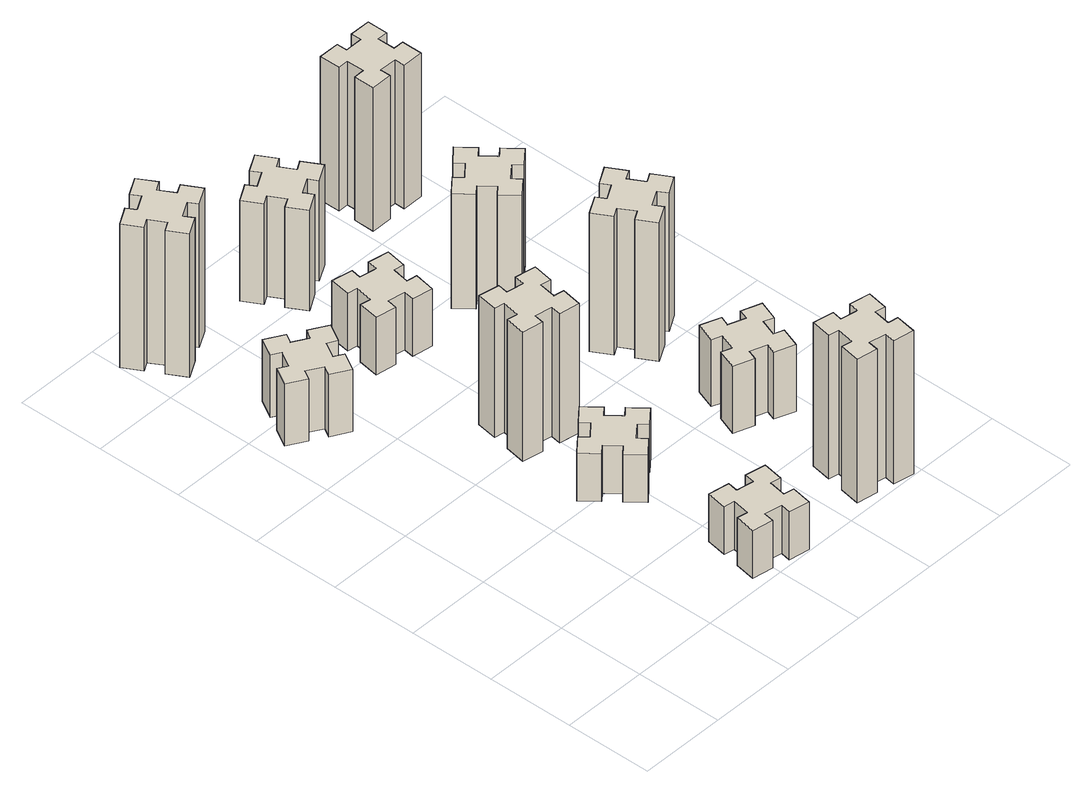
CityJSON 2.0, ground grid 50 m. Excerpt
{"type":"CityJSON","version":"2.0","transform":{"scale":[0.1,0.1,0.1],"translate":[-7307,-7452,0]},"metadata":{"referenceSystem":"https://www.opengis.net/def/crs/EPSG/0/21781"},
"CityObjects":{
"building1":{"type":"Building","attributes":{"class":"1000","function":"1000","usage":"1000","yearOfConstruction":2016,"roofType":"1000","measuredHeight":39,"storeysAboveGround":30,"storeysBelowGround":0},"geometry":[{"type":"Solid","lod":"1","boundaries":[[[[0,1,2,3,4,5,6,7,8,9,10,11,12,13,14,15,16,17,18,19]],[[17,16,20,21]],[[16,15,22,20]],[[15,14,23,22]],[[14,13,24,23]],[[13,12,25,24]],[[12,11,26,25]],[[11,10,27,26]],[[10,9,28,27]],[[9,8,29,28]],[[8,7,30,29]],[[7,6,31,30]],[[6,5,32,31]],[[5,4,33,32]],[[4,3,34,33]],[[3,2,35,34]],[[2,1,36,35]],[[1,0,37,36]],[[0,19,38,37]],[[19,18,39,38]],[[18,17,21,39]],[[24,25,26,27,28,29,30,31,32,33,34,35,36,37,38,39,21,20,22,23]]]]}]},
"building2":{"type":"Building","attributes":{"class":"1000","function":"1000","usage":"1000","yearOfConstruction":2016,"roofType":"1000","measuredHeight":30,"storeysAboveGround":30,"storeysBelowGround":0},"geometry":[{"type":"Solid","lod":"1","boundaries":[[[[40,41,42,43,44,45,46,47,48,49,50,51,52,53,54,55,56,57,58,59]],[[57,56,60,61]],[[56,55,62,60]],[[55,54,63,62]],[[54,53,64,63]],[[53,52,65,64]],[[52,51,66,65]],[[51,50,67,66]],[[50,49,68,67]],[[49,48,69,68]],[[48,47,70,69]],[[47,46,71,70]],[[46,45,72,71]],[[45,44,73,72]],[[44,43,74,73]],[[43,42,75,74]],[[42,41,76,75]],[[41,40,77,76]],[[40,59,78,77]],[[59,58,79,78]],[[58,57,61,79]],[[64,65,66,67,68,69,70,71,72,73,74,75,76,77,78,79,61,60,62,63]]]]}]},
"building3":{"type":"Building","attributes":{"class":"1000","function":"1000","usage":"1000","yearOfConstruction":2016,"roofType":"1000","measuredHeight":90,"storeysAboveGround":30,"storeysBelowGround":0},"geometry":[{"type":"Solid","lod":"1","boundaries":[[[[80,81,82,83,84,85,86,87,88,89,90,91,92,93,94,95,96,97,98,99]],[[97,96,100,101]],[[96,95,102,100]],[[95,94,103,102]],[[94,93,104,103]],[[93,92,105,104]],[[92,91,106,105]],[[91,90,107,106]],[[90,89,108,107]],[[89,88,109,108]],[[88,87,110,109]],[[87,86,111,110]],[[86,85,112,111]],[[85,84,113,112]],[[84,83,114,113]],[[83,82,115,114]],[[82,81,116,115]],[[81,80,117,116]],[[80,99,118,117]],[[99,98,119,118]],[[98,97,101,119]],[[104,105,106,107,108,109,110,111,112,113,114,115,116,117,118,119,101,100,102,103]]]]}]},
"building4":{"type":"Building","attributes":{"class":"1000","function":"1000","usage":"1000","yearOfConstruction":2016,"roofType":"1000","measuredHeight":30,"storeysAboveGround":30,"storeysBelowGround":0},"geometry":[{"type":"Solid","lod":"1","boundaries":[[[[120,121,122,123,124,125,126,127,128,129,130,131,132,133,134,135,136,137,138,139]],[[137,136,140,141]],[[136,135,142,140]],[[135,134,143,142]],[[134,133,144,143]],[[133,132,145,144]],[[132,131,146,145]],[[131,130,147,146]],[[130,129,148,147]],[[129,128,149,148]],[[128,127,150,149]],[[127,126,151,150]],[[126,125,152,151]],[[125,124,153,152]],[[124,123,154,153]],[[123,122,155,154]],[[122,121,156,155]],[[121,120,157,156]],[[120,139,158,157]],[[139,138,159,158]],[[138,137,141,159]],[[144,145,146,147,148,149,150,151,152,153,154,155,156,157,158,159,141,140,142,143]]]]}]},
"building5":{"type":"Building","attributes":{"class":"1000","function":"1000","usage":"1000","yearOfConstruction":2016,"roofType":"1000","measuredHeight":81,"storeysAboveGround":30,"storeysBelowGround":0},"geometry":[{"type":"Solid","lod":"1","boundaries":[[[[160,161,162,163,164,165,166,167,168,169,170,171,172,173,174,175,176,177,178,179]],[[177,176,180,181]],[[176,175,182,180]],[[175,174,183,182]],[[174,173,184,183]],[[173,172,185,184]],[[172,171,186,185]],[[171,170,187,186]],[[170,169,188,187]],[[169,168,189,188]],[[168,167,190,189]],[[167,166,191,190]],[[166,165,192,191]],[[165,164,193,192]],[[164,163,194,193]],[[163,162,195,194]],[[162,161,196,195]],[[161,160,197,196]],[[160,179,198,197]],[[179,178,199,198]],[[178,177,181,199]],[[184,185,186,187,188,189,190,191,192,193,194,195,196,197,198,199,181,180,182,183]]]]}]},
"building6":{"type":"Building","attributes":{"class":"1000","function":"1000","usage":"1000","yearOfConstruction":2016,"roofType":"1000","measuredHeight":36,"storeysAboveGround":30,"storeysBelowGround":0},"geometry":[{"type":"Solid","lod":"1","boundaries":[[[[200,201,202,203,204,205,206,207,208,209,210,211,212,213,214,215,216,217,218,219]],[[217,216,220,221]],[[216,215,222,220]],[[215,214,223,222]],[[214,213,224,223]],[[213,212,225,224]],[[212,211,226,225]],[[211,210,227,226]],[[210,209,228,227]],[[209,208,229,228]],[[208,207,230,229]],[[207,206,231,230]],[[206,205,232,231]],[[205,204,233,232]],[[204,203,234,233]],[[203,202,235,234]],[[202,201,236,235]],[[201,200,237,236]],[[200,219,238,237]],[[219,218,239,238]],[[218,217,221,239]],[[224,225,226,227,228,229,230,231,232,233,234,235,236,237,238,239,221,220,222,223]]]]}]},
"building7":{"type":"Building","attributes":{"class":"1000","function":"1000","usage":"1000","yearOfConstruction":2016,"roofType":"1000","measuredHeight":90,"storeysAboveGround":30,"storeysBelowGround":0},"geometry":[{"type":"Solid","lod":"1","boundaries":[[[[240,241,242,243,244,245,246,247,248,249,250,251,252,253,254,255,256,257,258,259]],[[257,256,260,261]],[[256,255,262,260]],[[255,254,263,262]],[[254,253,264,263]],[[253,252,265,264]],[[252,251,266,265]],[[251,250,267,266]],[[250,249,268,267]],[[249,248,269,268]],[[248,247,270,269]],[[247,246,271,270]],[[246,245,272,271]],[[245,244,273,272]],[[244,243,274,273]],[[243,242,275,274]],[[242,241,276,275]],[[241,240,277,276]],[[240,259,278,277]],[[259,258,279,278]],[[258,257,261,279]],[[264,265,266,267,268,269,270,271,272,273,274,275,276,277,278,279,261,260,262,263]]]]}]},
"building8":{"type":"Building","attributes":{"class":"1000","function":"1000","usage":"1000","yearOfConstruction":2016,"roofType":"1000","measuredHeight":63,"storeysAboveGround":30,"storeysBelowGround":0},"geometry":[{"type":"Solid","lod":"1","boundaries":[[[[280,281,282,283,284,285,286,287,288,289,290,291,292,293,294,295,296,297,298,299]],[[297,296,300,301]],[[296,295,302,300]],[[295,294,303,302]],[[294,293,304,303]],[[293,292,305,304]],[[292,291,306,305]],[[291,290,307,306]],[[290,289,308,307]],[[289,288,309,308]],[[288,287,310,309]],[[287,286,311,310]],[[286,285,312,311]],[[285,284,313,312]],[[284,283,314,313]],[[283,282,315,314]],[[282,281,316,315]],[[281,280,317,316]],[[280,299,318,317]],[[299,298,319,318]],[[298,297,301,319]],[[304,305,306,307,308,309,310,311,312,313,314,315,316,317,318,319,301,300,302,303]]]]}]},
"building9":{"type":"Building","attributes":{"class":"1000","function":"1000","usage":"1000","yearOfConstruction":2016,"roofType":"1000","measuredHeight":42,"storeysAboveGround":30,"storeysBelowGround":0},"geometry":[{"type":"Solid","lod":"1","boundaries":[[[[320,321,322,323,324,325,326,327,328,329,330,331,332,333,334,335,336,337,338,339]],[[337,336,340,341]],[[336,335,342,340]],[[335,334,343,342]],[[334,333,344,343]],[[333,332,345,344]],[[332,331,346,345]],[[331,330,347,346]],[[330,329,348,347]],[[329,328,349,348]],[[328,327,350,349]],[[327,326,351,350]],[[326,325,352,351]],[[325,324,353,352]],[[324,323,354,353]],[[323,322,355,354]],[[322,321,356,355]],[[321,320,357,356]],[[320,339,358,357]],[[339,338,359,358]],[[338,337,341,359]],[[344,345,346,347,348,349,350,351,352,353,354,355,356,357,358,359,341,340,342,343]]]]}]},
"building10":{"type":"Building","attributes":{"class":"1000","function":"1000","usage":"1000","yearOfConstruction":2016,"roofType":"1000","measuredHeight":87,"storeysAboveGround":30,"storeysBelowGround":0},"geometry":[{"type":"Solid","lod":"1","boundaries":[[[[360,361,362,363,364,365,366,367,368,369,370,371,372,373,374,375,376,377,378,379]],[[377,376,380,381]],[[376,375,382,380]],[[375,374,383,382]],[[374,373,384,383]],[[373,372,385,384]],[[372,371,386,385]],[[371,370,387,386]],[[370,369,388,387]],[[369,368,389,388]],[[368,367,390,389]],[[367,366,391,390]],[[366,365,392,391]],[[365,364,393,392]],[[364,363,394,393]],[[363,362,395,394]],[[362,361,396,395]],[[361,360,397,396]],[[360,379,398,397]],[[379,378,399,398]],[[378,377,381,399]],[[384,385,386,387,388,389,390,391,392,393,394,395,396,397,398,399,381,380,382,383]]]]}]},
"building11":{"type":"Building","attributes":{"class":"1000","function":"1000","usage":"1000","yearOfConstruction":2016,"roofType":"1000","measuredHeight":72,"storeysAboveGround":30,"storeysBelowGround":0},"geometry":[{"type":"Solid","lod":"1","boundaries":[[[[400,401,402,403,404,405,406,407,408,409,410,411,412,413,414,415,416,417,418,419]],[[417,416,420,421]],[[416,415,422,420]],[[415,414,423,422]],[[414,413,424,423]],[[413,412,425,424]],[[412,411,426,425]],[[411,410,427,426]],[[410,409,428,427]],[[409,408,429,428]],[[408,407,430,429]],[[407,406,431,430]],[[406,405,432,431]],[[405,404,433,432]],[[404,403,434,433]],[[403,402,435,434]],[[402,401,436,435]],[[401,400,437,436]],[[400,419,438,437]],[[419,418,439,438]],[[418,417,421,439]],[[424,425,426,427,428,429,430,431,432,433,434,435,436,437,438,439,421,420,422,423]]]]}]},
"building12":{"type":"Building","attributes":{"class":"1000","function":"1000","usage":"1000","yearOfConstruction":2016,"roofType":"1000","measuredHeight":90,"storeysAboveGround":30,"storeysBelowGround":0},"geometry":[{"type":"Solid","lod":"1","boundaries":[[[[440,441,442,443,444,445,446,447,448,449,450,451,452,453,454,455,456,457,458,459]],[[457,456,460,461]],[[456,455,462,460]],[[455,454,463,462]],[[454,453,464,463]],[[453,452,465,464]],[[452,451,466,465]],[[451,450,467,466]],[[450,449,468,467]],[[449,448,469,468]],[[448,447,470,469]],[[447,446,471,470]],[[446,445,472,471]],[[445,444,473,472]],[[444,443,474,473]],[[443,442,475,474]],[[442,441,476,475]],[[441,440,477,476]],[[440,459,478,477]],[[459,458,479,478]],[[458,457,461,479]],[[464,465,466,467,468,469,470,471,472,473,474,475,476,477,478,479,461,460,462,463]]]]}]}
},
"vertices":[
[406,2327,0],[456,2414,0],[508,2384,0],[568,2488,0],[464,2548,0],[434,2496,0],[347,2546,0],[377,2598,0],[273,2658,0],[213,2554,0],[265,2524,0],[215,2437,0],[163,2467,0],[103,2363,0],[207,2303,0],[237,2355,0],[324,2305,0],[294,2253,0],[398,2193,0],[458,2297,0],[324,2305,390],[294,2253,390],[237,2355,390],[207,2303,390],[103,2363,390],[163,2467,390],[215,2437,390],[265,2524,390],[213,2554,390],[273,2658,390],[377,2598,390],[347,2546,390],[434,2496,390],[464,2548,390],[568,2488,390],[508,2384,390],[456,2414,390],[406,2327,390],[458,2297,390],[398,2193,390],
[976,274,0],[958,175,0],[899,186,0],[878,67,0],[997,47,0],[1007,106,0],[1105,88,0],[1095,29,0],[1213,8,0],[1234,127,0],[1175,137,0],[1192,235,0],[1251,225,0],[1272,343,0],[1154,364,0],[1144,305,0],[1045,322,0],[1056,381,0],[937,402,0],[917,284,0],[1045,322,300],[1056,381,300],[1144,305,300],[1154,364,300],[1272,343,300],[1251,225,300],[1192,235,300],[1175,137,300],[1234,127,300],[1213,8,300],[1095,29,300],[1105,88,300],[1007,106,300],[997,47,300],[878,67,300],[899,186,300],[958,175,300],[976,274,300],[917,284,300],[937,402,300],
[224,3386,0],[137,3336,0],[107,3388,0],[3,3328,0],[63,3224,0],[115,3254,0],[165,3167,0],[113,3137,0],[173,3033,0],[277,3093,0],[247,3145,0],[334,3195,0],[364,3143,0],[468,3203,0],[408,3307,0],[356,3277,0],[306,3364,0],[358,3394,0],[298,3498,0],[194,3438,0],[306,3364,900],[358,3394,900],[356,3277,900],[408,3307,900],[468,3203,900],[364,3143,900],[334,3195,900],[247,3145,900],[277,3093,900],[173,3033,900],[113,3137,900],[165,3167,900],[115,3254,900],[63,3224,900],[3,3328,900],[107,3388,900],[137,3336,900],[224,3386,900],[194,3438,900],[298,3498,900],
[1008,929,0],[1084,993,0],[1123,947,0],[1215,1024,0],[1138,1116,0],[1092,1078,0],[1027,1154,0],[1073,1193,0],[996,1285,0],[904,1208,0],[943,1162,0],[866,1097,0],[828,1143,0],[736,1066,0],[813,974,0],[859,1013,0],[923,936,0],[877,898,0],[954,806,0],[1046,883,0],[923,936,300],[877,898,300],[859,1013,300],[813,974,300],[736,1066,300],[828,1143,300],[866,1097,300],[943,1162,300],[904,1208,300],[996,1285,300],[1073,1193,300],[1027,1154,300],[1092,1078,300],[1138,1116,300],[1215,1024,300],[1123,947,300],[1084,993,300],[1008,929,300],[1046,883,300],[954,806,300],
[907,1486,0],[1005,1468,0],[995,1409,0],[1113,1388,0],[1134,1507,0],[1075,1517,0],[1092,1615,0],[1151,1605,0],[1172,1723,0],[1054,1744,0],[1044,1685,0],[945,1702,0],[956,1761,0],[837,1782,0],[817,1664,0],[876,1654,0],[858,1555,0],[799,1566,0],[778,1447,0],[897,1427,0],[858,1555,810],[799,1566,810],[876,1654,810],[817,1664,810],[837,1782,810],[956,1761,810],[945,1702,810],[1044,1685,810],[1054,1744,810],[1172,1723,810],[1151,1605,810],[1092,1615,810],[1075,1517,810],[1134,1507,810],[1113,1388,810],[995,1409,810],[1005,1468,810],[907,1486,810],[897,1427,810],[778,1447,810],
[1044,2625,0],[945,2642,0],[956,2701,0],[837,2722,0],[817,2604,0],[876,2594,0],[858,2495,0],[799,2506,0],[778,2387,0],[897,2367,0],[907,2426,0],[1005,2408,0],[995,2349,0],[1113,2328,0],[1134,2447,0],[1075,2457,0],[1092,2555,0],[1151,2545,0],[1172,2663,0],[1054,2684,0],[1092,2555,360],[1151,2545,360],[1075,2457,360],[1134,2447,360],[1113,2328,360],[995,2349,360],[1005,2408,360],[907,2426,360],[897,2367,360],[778,2387,360],[799,2506,360],[858,2495,360],[876,2594,360],[817,2604,360],[837,2722,360],[956,2701,360],[945,2642,360],[1044,2625,360],[1054,2684,360],[1172,2663,360],
[1884,305,0],[1785,322,0],[1796,381,0],[1677,402,0],[1657,284,0],[1716,274,0],[1698,175,0],[1639,186,0],[1618,67,0],[1737,47,0],[1747,106,0],[1845,88,0],[1835,29,0],[1953,8,0],[1974,127,0],[1915,137,0],[1932,235,0],[1991,225,0],[2012,343,0],[1894,364,0],[1932,235,900],[1991,225,900],[1915,137,900],[1974,127,900],[1953,8,900],[1835,29,900],[1845,88,900],[1747,106,900],[1737,47,900],[1618,67,900],[1639,186,900],[1698,175,900],[1716,274,900],[1657,284,900],[1677,402,900],[1796,381,900],[1785,322,900],[1884,305,900],[1894,364,900],[2012,343,900],
[1096,3177,0],[1046,3264,0],[1098,3294,0],[1038,3398,0],[934,3338,0],[964,3286,0],[877,3236,0],[847,3288,0],[743,3228,0],[803,3124,0],[855,3154,0],[905,3067,0],[853,3037,0],[913,2933,0],[1017,2993,0],[987,3045,0],[1074,3095,0],[1104,3043,0],[1208,3103,0],[1148,3207,0],[1074,3095,630],[1104,3043,630],[987,3045,630],[1017,2993,630],[913,2933,630],[853,3037,630],[905,3067,630],[855,3154,630],[803,3124,630],[743,3228,630],[847,3288,630],[877,3236,630],[964,3286,630],[934,3338,630],[1038,3398,630],[1098,3294,630],[1046,3264,630],[1096,3177,630],[1148,3207,630],[1208,3103,630],
[1731,859,0],[1825,825,0],[1804,769,0],[1917,727,0],[1958,840,0],[1902,861,0],[1936,955,0],[1992,934,0],[2033,1047,0],[1920,1088,0],[1900,1032,0],[1806,1066,0],[1827,1122,0],[1714,1163,0],[1673,1050,0],[1729,1030,0],[1695,936,0],[1639,957,0],[1597,844,0],[1710,803,0],[1695,936,420],[1639,957,420],[1729,1030,420],[1673,1050,420],[1714,1163,420],[1827,1122,420],[1806,1066,420],[1900,1032,420],[1920,1088,420],[2033,1047,420],[1992,934,420],[1936,955,420],[1902,861,420],[1958,840,420],[1917,727,420],[1804,769,420],[1825,825,420],[1731,859,420],[1710,803,420],[1597,844,420],
[1936,1697,0],[1886,1784,0],[1938,1814,0],[1878,1918,0],[1774,1858,0],[1804,1806,0],[1717,1756,0],[1687,1808,0],[1583,1748,0],[1643,1644,0],[1695,1674,0],[1745,1587,0],[1693,1557,0],[1753,1453,0],[1857,1513,0],[1827,1565,0],[1914,1615,0],[1944,1563,0],[2048,1623,0],[1988,1727,0],[1914,1615,870],[1944,1563,870],[1827,1565,870],[1857,1513,870],[1753,1453,870],[1693,1557,870],[1745,1587,870],[1695,1674,870],[1643,1644,870],[1583,1748,870],[1687,1808,870],[1717,1756,870],[1804,1806,870],[1774,1858,870],[1878,1918,870],[1938,1814,870],[1886,1784,870],[1936,1697,870],[1988,1727,870],[2048,1623,870],
[1499,2393,0],[1563,2316,0],[1517,2278,0],[1594,2186,0],[1686,2263,0],[1648,2309,0],[1724,2373,0],[1763,2327,0],[1855,2404,0],[1778,2496,0],[1732,2458,0],[1667,2534,0],[1713,2573,0],[1636,2665,0],[1544,2588,0],[1583,2542,0],[1506,2477,0],[1468,2523,0],[1376,2446,0],[1453,2354,0],[1506,2477,720],[1468,2523,720],[1583,2542,720],[1544,2588,720],[1636,2665,720],[1713,2573,720],[1667,2534,720],[1732,2458,720],[1778,2496,720],[1855,2404,720],[1763,2327,720],[1724,2373,720],[1648,2309,720],[1686,2263,720],[1594,2186,720],[1517,2278,720],[1563,2316,720],[1499,2393,720],[1453,2354,720],[1376,2446,720],
[1665,3155,0],[1765,3155,0],[1765,3095,0],[1885,3095,0],[1885,3215,0],[1825,3215,0],[1825,3315,0],[1885,3315,0],[1885,3435,0],[1765,3435,0],[1765,3375,0],[1665,3375,0],[1665,3435,0],[1545,3435,0],[1545,3315,0],[1605,3315,0],[1605,3215,0],[1545,3215,0],[1545,3095,0],[1665,3095,0],[1605,3215,900],[1545,3215,900],[1605,3315,900],[1545,3315,900],[1545,3435,900],[1665,3435,900],[1665,3375,900],[1765,3375,900],[1765,3435,900],[1885,3435,900],[1885,3315,900],[1825,3315,900],[1825,3215,900],[1885,3215,900],[1885,3095,900],[1765,3095,900],[1765,3155,900],[1665,3155,900],[1665,3095,900],[1545,3095,900]
]}
